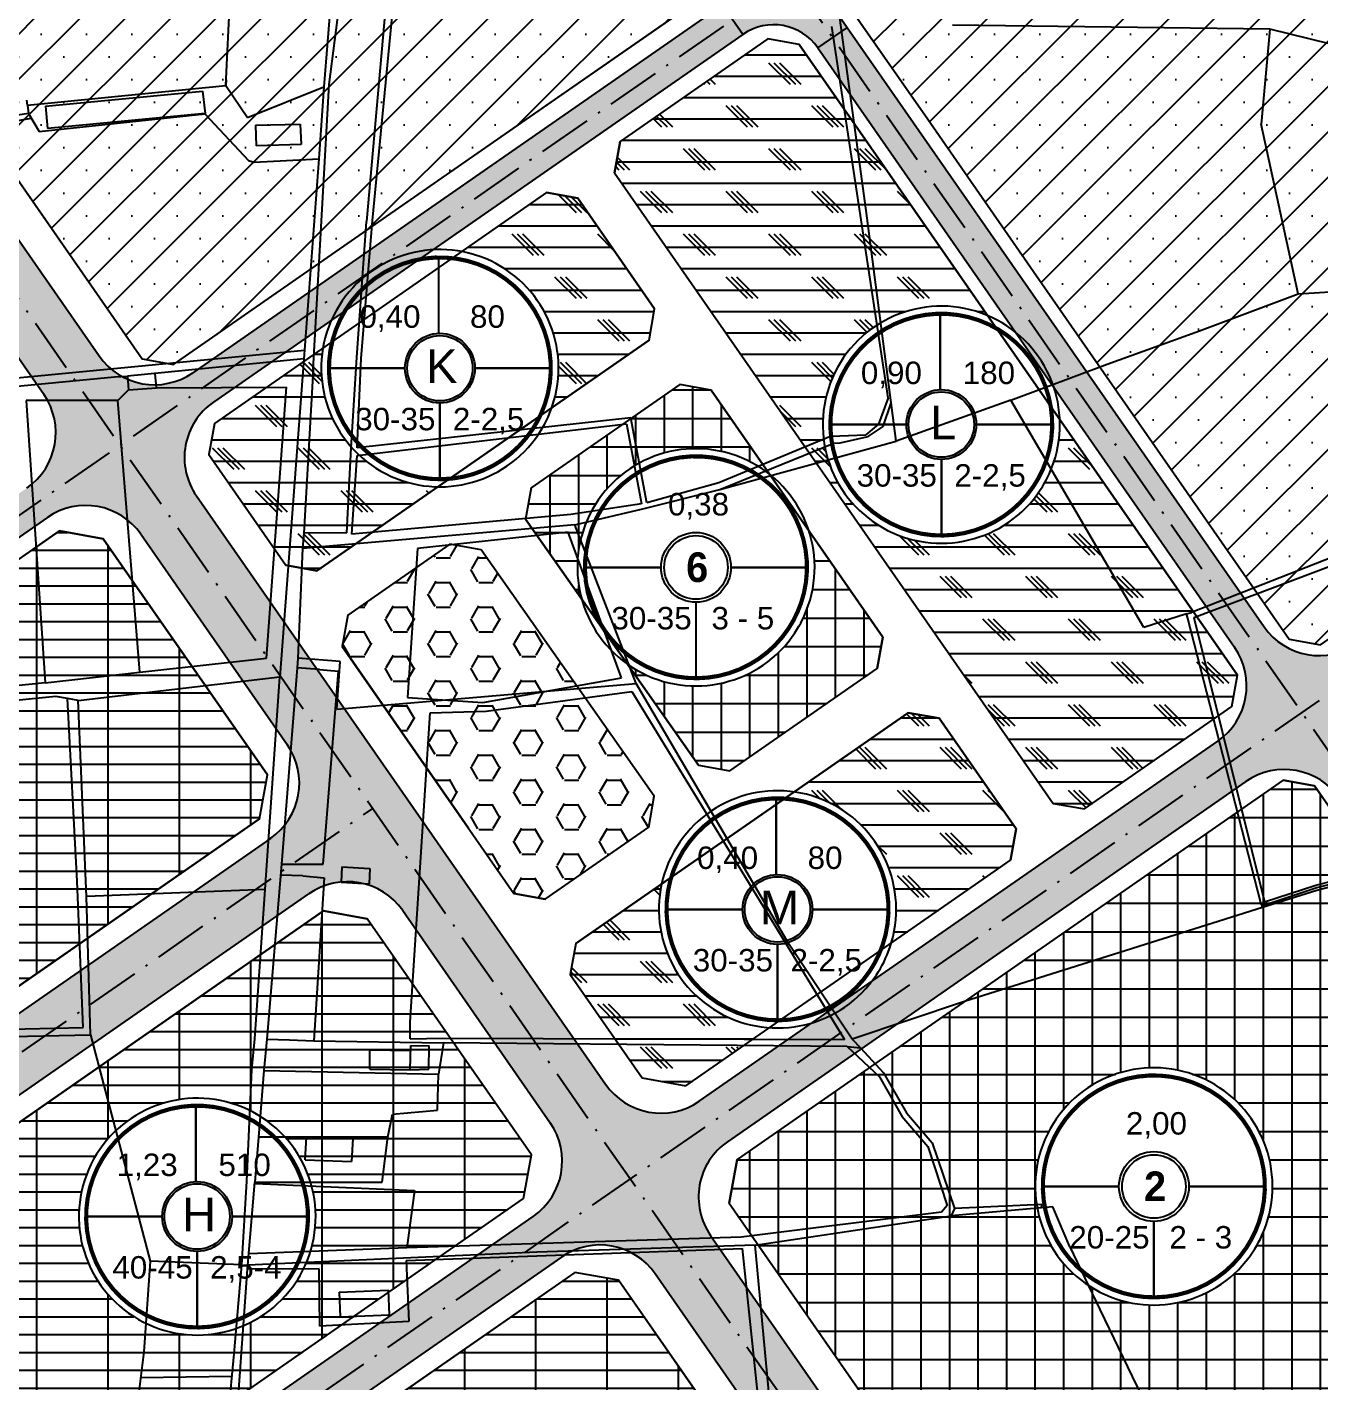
# Model space of a CAD drawing. Header units: millimetres. Extents: x 598301 to 599985, y 1183033 to 1185188.
# Drawn here: x 599279.1 to 599566.8, y 1184181.1 to 1184482.8 of the extents above; entities that cross this region are included whole.
import ezdxf
from ezdxf.enums import TextEntityAlignment as Align

# ---------------------------------------------------------------- set-up
doc = ezdxf.new("R2010")
doc.units = ezdxf.units.MM
doc.linetypes.add('ACAD_ISO02W100', pattern=[15, 12, -3])
doc.linetypes.add('ACAD_ISO10W100', pattern=[18.5, 12, -3, 0.5, -3])
for name, color, linetype in [('0-duong', 132, 'Continuous'), ('0-he', 5, 'Continuous'), ('a-cckhuo', 241, 'Continuous'), ('CVCX', 72, 'Continuous'), ('H-BTHU', 61, 'Continuous'), ('h-ccong', 241, 'Continuous'), ('h-duong', 7, 'Continuous'), ('H-LKE', 50, 'Continuous'), ('H-TAIDINHCU', 54, 'Continuous'), ('NENPHONGPHU', 253, 'Continuous'), ('TIM', 1, 'ACAD_ISO10W100'), ('VONG-CT', 7, 'Continuous')]:
    doc.layers.add(name, color=color, linetype=linetype)
doc.styles.add('HEO', font='VHELVEN.TTF', dxfattribs={"height": 5.6})
doc.styles.add('style2', font='VTIMESB.TTF')
doc.styles.add('VHEL-B', font='VHELVEB.TTF', dxfattribs={"height": 4.5})
pattern_1 = [(0, (0, 0), (0, 5.49926), [3.175, -6.35]), (120, (0, 0), (-4.762498862, -2.74963), [3.175, -6.35]), (60, (3.175, 0), (-4.762498862, 2.74963), [3.175, -6.35])]
pattern_2 = [(2e-13, (0, 0), (-2e-14, 4.7625), []), (135, (2.381, -2.381), (-9.52500411, -9.52500411), [6.735195, -6.735195]), (135, (3.572, -2.381), (-9.52500411, -9.52500411), [6.735195, -6.735195]), (135, (4.763, -2.381), (-9.52500411, -9.52500411), [6.735195, -6.735195])]
pattern_3 = [(45, (0, 0), (-5.05139407, 5.05139407), []), (45, (5.0514, 2e-14), (-5.05139407, 5.05139407), [0, -7.14375])]

# ---------------------------------------------------------------- blocks, each defined once
blk = doc.blocks.new('nen')
at = {"layer": 'NENPHONGPHU', "linetype": 'Continuous'}
for p, q in [((677.77, 75.89), (679.33, 108.23)), ((702.15, 107.18), (699.54, 75.59)), ((700.72, 76.12), (704.43, 104.53)), ((714.22, 103.99), (709.05, 45.59)), ((710.39, 45.77), (715.98, 104.14)), ((820.27, 48.05), (814.16, 92.54)), ((825.18, 6.32), (812.65, 88.99)), ((910.07, 88.44), (839.49, 89.33)), ((910.07, 88.44), (908.16, 67.26)), ((974.36, 72.53), (910.07, 88.44)), ((633.57, 71.49), (677.77, 75.89)), ((677.82, 77.11), (677.77, 75.89)), ((677.77, 75.89), (682.57, 68.75)), ((682.57, 68.75), (699.54, 75.59)), ((697.2, 12.66), (700.72, 76.12)), ((699.54, 75.59), (698.45, 59.56)), ((633.57, 71.49), (633.42, 72.62)), ((637.61, 71.23), (672.54, 74.61)), ((672.54, 74.61), (673.17, 69.63)), ((633.85, 69.65), (591.09, 62.99)), ((633.57, 71.49), (633.85, 69.65)), ((633.85, 69.65), (636.22, 65.63)), ((636.22, 65.63), (673.03, 69.55)), ((637.61, 71.23), (638.03, 66.28)), ((673.17, 69.63), (638.03, 66.28)), ((673.03, 69.55), (682.81, 59.19)), ((590.81, 61.13), (634.48, 68.59)), ((684.34, 67.03), (694.32, 67.28)), ((684.34, 67.03), (684.49, 62.46)), ((694.32, 67.28), (694.47, 62.71)), ((916.37, 29.46), (908.16, 67.26)), ((694.47, 62.71), (684.49, 62.46)), ((682.81, 59.19), (684.05, 58.78)), ((684.05, 58.78), (698.45, 59.56)), ((698.45, 59.56), (695.13, 15.01)), ((706.87, 15.3), (709.05, 45.59)), ((707.85, 15.11), (710.39, 45.77)), ((826.94, -3.31), (820.27, 48.05)), ((916.37, 29.46), (964.78, 32.45)), ((894.47, 21.23), (916.37, 29.46)), ((873.88, 13.8), (894.47, 21.23)), ((592.07, 6.97), (695.27, 16.91)), ((705.63, -4.81), (706.87, 15.3)), ((706.98, -4.85), (707.85, 15.11)), ((695.13, 15.01), (655.83, 11.15)), ((695.13, 15.01), (689.76, -55.77)), ((697.2, 12.66), (695.07, -23.81)), ((852.48, 5.79), (873.88, 13.8)), ((592.01, 5.13), (652.99, 10.98)), ((652.99, 10.98), (655.83, 11.15)), ((655.83, 11.15), (656.11, 8.11)), ((662.33, 8.53), (662.01, 11.76)), ((653.68, 5.71), (656.11, 8.11)), ((656.11, 8.11), (662.33, 8.53)), ((662.33, 8.53), (691.27, 8.72)), ((686.8, -51.67), (691.27, 8.72)), ((825.18, 6.32), (822.99, 0.42)), ((633.33, 5.74), (637.54, -57.17)), ((653.68, 5.71), (633.33, 5.74)), ((658.61, -54.73), (653.68, 5.71)), ((824.06, -0.1), (825.84, 5.17)), ((852.48, 5.79), (826.94, -3.31)), ((882.09, -44.83), (852.48, 5.79)), ((706.96, -6.54), (766.88, 0.51)), ((767.91, 1.87), (706.98, -4.85)), ((766.88, 0.51), (770.22, -17.25)), ((771.43, -17.03), (767.91, 1.87)), ((822.99, 0.42), (820.18, -1.9)), ((812.43, -2.22), (787.47, -12.62)), ((812.43, -2.22), (820.18, -1.9)), ((814.47, -3.69), (820.7, -2.32)), ((820.7, -2.32), (824.06, -0.1)), ((704.69, -23.75), (705.63, -4.81)), ((787.69, -14.12), (826.94, -3.31)), ((787.69, -14.12), (813.03, -3.79)), ((813.03, -3.79), (814.47, -3.69)), ((705.82, -24.05), (706.96, -6.54)), ((770.87, -18.31), (787.69, -14.12)), ((787.47, -12.62), (771.43, -17.03)), ((770.22, -17.25), (754.51, -19.63)), ((754.51, -19.63), (705.82, -24.05)), ((755.4, -21.95), (770.87, -18.31)), ((755.4, -21.95), (694.83, -27.22)), ((695.07, -23.81), (694.83, -27.22)), ((704.69, -23.75), (695.07, -23.81)), ((753.96, -23.62), (720.4, -27.19)), ((765.81, -56.01), (753.96, -23.62)), ((769.03, -57.32), (755.4, -21.95)), ((930.61, -26.59), (892.65, -41.45)), ((694.83, -27.22), (693.73, -51.62)), ((720.4, -27.19), (718.18, -60.42)), ((893.19, -42.58), (930.98, -28.29)), ((891.58, -41.79), (882.09, -44.83)), ((891.58, -41.79), (892.65, -41.45)), ((891.84, -42.84), (891.58, -41.79)), ((908.18, -106.45), (891.84, -42.84)), ((893.19, -42.58), (908.9, -105.87)), ((658.61, -54.73), (686.8, -51.67)), ((693.63, -53.77), (690.11, -97.49)), ((693.73, -51.62), (693.63, -53.77)), ((698.61, -54.19), (693.63, -53.77)), ((703.2, -52.42), (693.73, -51.62)), ((698.61, -54.19), (702.82, -54.54)), ((702.47, -63), (703.2, -52.42)), ((637.54, -57.17), (591.87, -61.63)), ((637.54, -57.17), (658.61, -54.73)), ((644.87, -61.08), (689.76, -55.77)), ((686.51, -103.16), (689.76, -55.77)), ((699.44, -97.52), (702.82, -54.54)), ((734.94, -61.51), (765.81, -56.01)), ((639.93, -60.15), (592.07, -65.08)), ((642.47, -60.64), (639.93, -60.15)), ((702.47, -62.99), (769.03, -57.32)), ((735.71, -63.44), (768.12, -59.09)), ((768.12, -59.09), (815.41, -136.57)), ((803.14, -115.39), (769.03, -57.32)), ((644.67, -101.26), (642.47, -60.64)), ((644.87, -61.08), (642.47, -60.64)), ((646.71, -104.69), (644.87, -61.08)), ((718.18, -60.42), (734.94, -61.51)), ((718.73, -132.69), (723.19, -63.78)), ((723.19, -63.78), (735.71, -63.44)), ((920.34, -102.21), (942.31, -96.44)), ((690.11, -97.49), (686.9, -136.47)), ((690.11, -97.49), (695.11, -97.51)), ((695.11, -97.51), (699.44, -97.52)), ((703.56, -98.09), (703.38, -101.49)), ((703.56, -98.09), (709.79, -98.5)), ((709.79, -98.5), (709.62, -101.9)), ((942.62, -97.59), (920.55, -103.41)), ((920.59, -102.74), (942.47, -96.98)), ((645.99, -133.88), (644.67, -101.26)), ((694.87, -100.08), (689.9, -99.98)), ((694.86, -100.09), (699.64, -100.53)), ((699.64, -100.53), (697.3, -136.81)), ((703.38, -101.49), (709.62, -101.9)), ((908.9, -105.87), (920.34, -102.21)), ((686.51, -103.16), (646.71, -104.69)), ((647.62, -135.49), (646.71, -104.69)), ((684.23, -136.42), (686.51, -103.16)), ((908.3, -106.79), (920.59, -102.74)), ((920.55, -103.41), (908.49, -107.14)), ((908.49, -107.14), (842.17, -128.11)), ((908.18, -106.45), (908.3, -106.79)), ((908.3, -106.79), (908.49, -107.14)), ((817.11, -136.45), (803.14, -115.39)), ((842.17, -128.11), (817.11, -136.45)), ((718.73, -136.43), (718.73, -132.69)), ((549.65, -137.54), (647.62, -135.49)), ((549.83, -136.25), (645.99, -133.88)), ((647.62, -135.49), (660.89, -185.9)), ((683.54, -143.21), (684.23, -136.42)), ((686.9, -136.47), (686.19, -143.42)), ((686.9, -136.47), (691.9, -136.63)), ((691.9, -136.63), (697.3, -136.81)), ((697.3, -136.81), (726.16, -137.28)), ((718.73, -136.43), (726.02, -136.24)), ((718.77, -143.27), (718.89, -137.88)), ((718.89, -137.88), (723.01, -137.93)), ((722.89, -143.17), (723.01, -137.93)), ((726.16, -137.28), (725.05, -144.23)), ((726.02, -136.24), (815.41, -136.57)), ((816.06, -138.11), (726.16, -137.28)), ((816.06, -138.11), (823.22, -144.83)), ((816.06, -138.11), (818.97, -138.4)), ((817.11, -136.45), (818.97, -138.4)), ((818.97, -138.4), (824.1, -144)), ((709.77, -143.16), (709.77, -138.86)), ((709.77, -138.86), (718.87, -138.97)), ((682.44, -168.09), (683.54, -143.21)), ((686.19, -143.42), (685, -158.32)), ((686.19, -143.42), (725.05, -144.23)), ((709.77, -143.16), (718.77, -143.27)), ((718.77, -143.27), (722.89, -143.17)), ((724.87, -152.31), (725.05, -144.23)), ((824.1, -144), (829.23, -152.86)), ((823.22, -144.83), (828.23, -153.62)), ((713.79, -158.33), (714.87, -153.15)), ((714.87, -153.15), (724.87, -152.31)), ((828.23, -153.62), (834.01, -160.38)), ((829.23, -152.86), (834.97, -159.54)), ((685, -158.32), (684.23, -168.28)), ((713.79, -158.33), (685, -158.32)), ((695.4, -163.37), (695.68, -158.27)), ((695.68, -158.27), (706.01, -158.59)), ((706.01, -158.59), (705.73, -163.69)), ((712.53, -168.28), (713.79, -158.33)), ((834.97, -159.54), (839.94, -174.17)), ((834.01, -160.38), (838.26, -173.51)), ((695.4, -163.37), (705.73, -163.69)), ((681.32, -186.71), (682.44, -168.09)), ((682.63, -186.77), (684.23, -168.28)), ((684.23, -168.28), (712.53, -168.28)), ((684.25, -168.58), (719.74, -170.17)), ((719.74, -170.17), (718.06, -182.92)), ((838.26, -173.51), (837.01, -174.96)), ((861.77, -173.81), (839.15, -175.81)), ((839.94, -174.17), (839.16, -175.81)), ((859.35, -173.27), (839.94, -174.17)), ((859.31, -174.03), (859.35, -173.27)), ((865.61, -182.74), (861.77, -173.81)), ((837.01, -174.96), (792.4, -180.53)), ((795.57, -182.31), (839.15, -175.81)), ((792.4, -180.53), (718.06, -182.92)), ((746.96, -183.91), (682.63, -186.77)), ((718.06, -182.92), (682.85, -184.27)), ((717.87, -185.73), (792.76, -183.11)), ((795.57, -182.31), (746.96, -183.91)), ((800.44, -256.99), (792.76, -183.11)), ((802.53, -258.17), (795.57, -182.31)), ((865.61, -182.74), (872.25, -196.69)), ((660.89, -185.9), (659.51, -206.12)), ((681.32, -186.71), (660.89, -185.9)), ((679.56, -206.53), (681.32, -186.71)), ((682.53, -187.71), (682.63, -186.77)), ((717.87, -185.73), (718.5, -199.35)), ((677.86, -254.51), (682.53, -187.71)), ((698.5, -187.61), (682.53, -187.71)), ((698.66, -200.39), (698.5, -187.61)), ((703, -192.79), (713.98, -192.35)), ((703, -192.79), (703.21, -198.27)), ((714.19, -197.83), (713.98, -192.35)), ((703.21, -198.27), (714.19, -197.83)), ((872.25, -196.69), (879.43, -211.6)), ((718.5, -199.35), (698.66, -200.39)), ((659.51, -206.12), (656.52, -229.33)), ((675.23, -252.4), (679.56, -206.53)), ((658.78, -211.77), (679.09, -211.5)), ((879.43, -211.6), (887.2, -227.18))]:
    blk.add_line(p, q, dxfattribs=at)

msp = doc.modelspace()

# ---------------------------------------------------------------- hatches: boundary and pattern name
at = {"layer": 'CVCX'}
h = msp.add_hatch(dxfattribs=at)
h.set_pattern_fill('HEX,_O', color=256)
h.set_pattern_definition(pattern_1)
edge = h.paths.add_edge_path()
edge.add_line((599053.17, 1184761.61), (599014.37, 1184568.38))
edge.add_line((599014.37, 1184568.38), (599022.59, 1184566.62))
edge.add_line((599022.59, 1184566.62), (599028.52, 1184570.47))
edge.add_line((599028.52, 1184570.47), (599052.19, 1184681.7))
edge.add_arc((599108.74, 1184669.9), 57.77, 78.8301, 168.2132, ccw=False)
edge.add_arc((599065.03, 1184442.64), 289.19, 52.9638, 79.0564, ccw=False)
edge.add_arc((599482.62, 1184996.08), 404.12, 232.9638, 247.0193)
edge.add_arc((599558.15, 1185174.17), 597.57, 247.01927, 279.4568)
edge.add_arc((599647.26, 1184389.4), 195.53, 15.6168, 87.339, ccw=False)
edge.add_arc((599726.08, 1184429.4), 110.22, -69.5944, 6.5882, ccw=False)
edge.add_arc((599819.77, 1184177.55), 158.48, 110.4056, 195.4963)
edge.add_line((599667.05, 1184135.21), (599696.27, 1184142.1))
edge.add_arc((599819.77, 1184177.55), 128.48, 110.4056, 196.0182, ccw=False)
edge.add_arc((599726.08, 1184429.4), 140.22, 290.4056, 367.5792)
edge.add_arc((599647.26, 1184389.4), 225.53, 15.0301, 88.187)
edge.add_arc((599558.15, 1185174.17), 567.57, 247.0193, 279.7626, ccw=False)
edge.add_line((599336.56, 1184651.65), (599336.56, 1184651.65))
edge.add_line((599336.56, 1184651.65), (599336.56, 1184651.65))
edge.add_arc((599482.62, 1184996.08), 374.12, 232.9638, 247.0193, ccw=False)
edge.add_arc((599065.03, 1184442.64), 319.19, 52.9638, 92.1292)
h = msp.add_hatch(dxfattribs=at)
h.set_pattern_fill('HEX', color=256, style=0)
h.set_pattern_definition(pattern_1)
h.paths.add_polyline_path([(599380.2, 1184366.4), (599373.22, 1184367.64), (599350.48, 1184351.84), (599349.23, 1184344.88), (599387.47, 1184289.87), (599394.43, 1184288.61), (599417.46, 1184304.62), (599418.69, 1184311.57)])
h = msp.add_hatch(dxfattribs=at)
h.set_pattern_fill('HEX,_O', color=256)
h.set_pattern_definition([(0, (-532.276, -0.0134), (0, 5.49926), [3.175, -6.35]), (120, (-532.276, -0.0134), (-4.762498862, -2.74963), [3.175, -6.35]), (60, (-529.101, -0.0134), (-4.762498862, 2.74963), [3.175, -6.35])])
edge = h.paths.add_edge_path()
edge.add_arc((599819.76, 1184177.54), 174.48, 174.0126, 195.7959, ccw=False)
edge.add_line((599646.23, 1184195.74), (599645.36, 1184199.12))
edge.add_line((599645.36, 1184199.12), (599635.84, 1184212.82))
edge.add_line((599635.84, 1184212.82), (599503.58, 1184120.91))
edge.add_arc((599401.13, 1184068.67), 115, -7.5419, 27.0161, ccw=False)
edge.add_arc((599523.8, 1184066.49), 15.55, 236.1425, 372.8724)
edge.add_arc((599571.15, 1184077.31), 33.01, 148.5239, 192.8724, ccw=False)
edge.add_line((599542.99, 1184094.55), (599527.82, 1184116.38))
edge.add_arc((599531.93, 1184119.23), 5, 124.7979, 214.7979, ccw=False)
edge.add_line((599529.08, 1184123.34), (599565.41, 1184148.59))
edge.add_arc((599617.02, 1184077.84), 87.57, 105.3322, 126.1126, ccw=False)
edge.add_arc((599601.28, 1184115.37), 47.51, 16.4971, 98.9777, ccw=False)
edge.add_line((599646.83, 1184128.86), (599651.87, 1184130.05))
edge = h.paths.add_edge_path()
edge.add_arc((599631.32, 1183983.42), 50.94, 36.013, 54.2254, ccw=False)
edge.add_line((599672.53, 1184013.37), (599675.61, 1184008.92))
edge.add_line((599675.61, 1184008.92), (599678.74, 1184004.69))
edge.add_line((599678.74, 1184004.69), (599681.32, 1184002.48))
edge.add_line((599681.32, 1184002.48), (599657.23, 1184114.09))
edge.add_arc((599819.76, 1184177.54), 174.48, 197.9211, 201.3253, ccw=False)
edge.add_line((599653.74, 1184123.85), (599648.18, 1184122.98))
edge.add_arc((599601.28, 1184115.37), 47.51, -9.0178, 9.2237, ccw=False)
edge.add_arc((599689.58, 1184077.83), 51.16, 143.9755, 224.0972)
edge.add_arc((599631.29, 1184021.35), 30, 6.5058, 44.0972, ccw=False)
edge = h.paths.add_edge_path()
edge.add_arc((599401.13, 1184068.67), 115, 335.453, 338.1265, ccw=False)
edge.add_line((599505.74, 1184020.89), (599501.99, 1184012.68))
edge.add_line((599501.99, 1184012.68), (599697.36, 1183923.45))
edge.add_line((599697.36, 1183923.45), (599696.96, 1183930.01))
edge.add_line((599696.96, 1183930.01), (599684.83, 1183986.18))
edge.add_arc((599700.61, 1184024.69), 41.62, 217.2651, 247.7236, ccw=False)
edge.add_arc((599632.84, 1183973.13), 43.53, 37.2651, 41.1035)
edge.add_line((599665.65, 1184001.75), (599664.64, 1184006.04))
edge.add_line((599664.64, 1184006.04), (599664.26, 1184011.52))
edge.add_line((599664.26, 1184011.52), (599660.82, 1184016.03))
edge.add_arc((599623.25, 1184022.49), 38.13, 338.2739, 350.2384, ccw=False)
edge.add_line((599658.67, 1184008.38), (599641.3, 1183970.36))
edge.add_arc((599636.75, 1183972.44), 5, 245.453, 335.453, ccw=False)
edge.add_line((599634.68, 1183967.89), (599507.85, 1184025.81))
edge.add_arc((599631.29, 1184021.35), 27, 18.2614, 44.0972)
edge.add_arc((599689.58, 1184077.83), 54.16, 144.7609, 224.0972, ccw=False)
edge.add_arc((599601.28, 1184115.37), 44.51, 351.8813, 366.6724)
edge.add_line((599645.49, 1184120.54), (599638.54, 1184119.45))
edge.add_line((599638.54, 1184119.45), (599633.89, 1184112.77))
edge.add_arc((599618.4, 1184102.95), 18.34, -104.8524, 32.3698, ccw=False)
edge.add_arc((599613.2, 1184074.64), 10.6, 87.2972, 235.2234)
edge.add_arc((599796.39, 1184459.95), 437.11, 244.3458, 247.7204)
edge.add_arc((599624.32, 1184039.97), 16.76, -14.1688, 67.7204, ccw=False)
edge.add_line((599640.57, 1184035.87), (599646.93, 1184034.01))
edge.add_arc((599633.41, 1183987.76), 48.18, 60.7787, 73.7105, ccw=False)
at = {"layer": 'H-BTHU'}
h = msp.add_hatch(dxfattribs=at)
h.set_pattern_fill('CORK', color=256, scale=1.5, style=0)
h.set_pattern_definition(pattern_2)
h.paths.add_polyline_path([(599468.06, 1184454.26), (599450.94, 1184478.89), (599443.98, 1184480.15), (599411.14, 1184457.32), (599409.89, 1184450.36), (599427.01, 1184425.72), (599479.36, 1184350.39), (599507.47, 1184309.94), (599514.43, 1184308.69), (599547.28, 1184331.51), (599548.53, 1184338.47), (599531.41, 1184363.11), (599508.98, 1184395.39, -0.092992), (599507.58, 1184385.75, -0.063978), (599504.62, 1184379.71, -2.127941), (599492.83, 1184418.62)])
h = msp.add_hatch(dxfattribs=at)
h.set_pattern_fill('CORK', color=256, scale=1.5, style=0)
h.set_pattern_definition(pattern_2)
h.paths.add_polyline_path([(599344.99, 1184411.35), (599320.81, 1184394.54), (599319.56, 1184387.58), (599336.68, 1184362.95), (599343.64, 1184361.7), (599370.58, 1184380.42, -0.460849)])
h.paths.add_polyline_path([(599401.67, 1184444.65), (599394.71, 1184445.91), (599375.82, 1184432.77, -0.460849), (599395.89, 1184398.01), (599417.54, 1184413.06), (599418.79, 1184420.02)])
h = msp.add_hatch(dxfattribs=at)
h.set_pattern_fill('CORK', color=256, scale=1.5, style=0)
h.set_pattern_definition(pattern_2)
h.paths.add_polyline_path([(599482.14, 1184328.87), (599475.18, 1184330.12), (599449.79, 1184312.47, -0.45881), (599471.45, 1184278.82), (599498.01, 1184297.27), (599499.26, 1184304.23)])
h.paths.add_polyline_path([(599420.37, 1184292.03), (599401.28, 1184278.76), (599400.02, 1184271.8), (599416, 1184248.81), (599425.75, 1184247.05), (599444.35, 1184259.98, -0.45881)])
at = {"layer": 'h-ccong'}
h = msp.add_hatch(dxfattribs=at)
h.set_pattern_fill('NET', color=256, scale=2, style=0)
h.paths.add_polyline_path([(599431.35, 1184401.95), (599424.39, 1184403.2), (599391.28, 1184380.2), (599390.05, 1184373.25), (599402.55, 1184355.45, -0.725888), (599444.41, 1184383.16)])
h.paths.add_polyline_path([(599469.59, 1184346.93), (599453.1, 1184370.66, -0.16236), (599452.98, 1184353.96, -0.063978), (599450.01, 1184347.92, -0.423576), (599412.73, 1184340.94), (599428.55, 1184318.41), (599435.53, 1184317.18), (599468.33, 1184339.97)])
h = msp.add_hatch(dxfattribs=at)
h.set_pattern_fill('NET', color=256, scale=2, style=0)
edge = h.paths.add_edge_path()
edge.add_line((599634.13, 1184215.3), (599565.65, 1184313.84))
edge.add_line((599565.65, 1184313.84), (599558.69, 1184315.09))
edge.add_line((599558.69, 1184315.09), (599437.16, 1184230.63))
edge.add_line((599437.16, 1184230.63), (599435.41, 1184220.89))
edge.add_line((599435.41, 1184220.89), (599495.57, 1184134.31))
edge.add_arc((599401.14, 1184068.68), 115, 28.5221, 34.7979, ccw=False)
edge.add_line((599502.18, 1184123.6), (599634.13, 1184215.3))
edge = h.paths.add_edge_path(flags=16)
edge.add_arc((599529.91, 1184224.63), 26.4, 341.1524, 686.5098)
edge.add_arc((599529.91, 1184224.63), 26.4, 326.5098, 341.1524)
h = msp.add_hatch(dxfattribs=at)
h.set_pattern_fill('TT-TP', color=256, scale=7, style=0)
h.set_pattern_definition([(2e-13, (0, 0), (-3e-14, 7), []), (90, (0, 0), (-7, -3e-14), []), (2e-13, (-6e-15, 1.75), (7, 7), [7, -7]), (2e-13, (-1e-14, 3.5), (7, 7), [7, -7]), (2e-13, (-2e-14, 5.25), (7, 7), [7, -7]), (90, (1.75, 6e-15), (-7, 7), [7, -7]), (90, (3.5, 1e-14), (-7, 7), [7, -7]), (90, (5.25, 2e-14), (-7, 7), [7, -7])])
edge = h.paths.add_edge_path()
edge.add_line((599209.1, 1184169.79), (599204.57, 1184171.92))
edge.add_arc((599202.06, 1184201.81), 30, 209.0692, 274.7979, ccw=False)
edge.add_line((599175.84, 1184187.24), (599172.51, 1184189.7))
edge.add_line((599172.51, 1184189.7), (598947.92, 1184237.49))
edge.add_line((598947.92, 1184237.49), (598943.05, 1184213.23))
edge.add_line((598943.05, 1184213.23), (598936.28, 1183986.26))
edge.add_line((598936.28, 1183986.26), (599287.03, 1183826.06))
edge.add_line((599287.03, 1183826.06), (599353.76, 1183972.17))
edge.add_line((599353.76, 1183972.17), (599352.39, 1183978.11))
edge.add_arc((599494.04, 1184149.81), 222.59, 214.9447, 230.4786, ccw=False)
edge.add_line((599311.59, 1184022.31), (599209.1, 1184169.79))
edge = h.paths.add_edge_path(flags=16)
edge.add_arc((599129.97, 1184030.84), 26.4, 341.1524, 686.5098)
edge.add_arc((599129.97, 1184030.84), 26.4, 326.5098, 341.1524)
at = {"layer": 'h-duong'}
h = msp.add_hatch(color=256, dxfattribs=at)
h.paths.add_polyline_path([(599450.52, 1184501.6), (599446.57, 1184502.22, -0.205078), (599440.31, 1184492.21), (599433.85, 1184487.72), (599436.13, 1184484.43), (599449.27, 1184493.56)])
h.paths.add_polyline_path([(599454.4, 1184500.47), (599454.48, 1184500.99), (599450.52, 1184501.6), (599449.27, 1184493.56), (599458.4, 1184480.43), (599461.69, 1184482.71), (599456.9, 1184489.6, -0.192761)])
h.paths.add_polyline_path([(599449.27, 1184493.56), (599436.13, 1184484.43), (599438.42, 1184481.15, -0.414214), (599455.12, 1184478.14), (599458.4, 1184480.43)])
h = msp.add_hatch(color=256, dxfattribs=at)
h.paths.add_polyline_path([(599322.59, 1184405.52, 0.036204), (599320.07, 1184408.64), (599316.01, 1184405.82, -0.414214), (599295.14, 1184409.58), (599290.74, 1184415.9, 0.068576), (599284, 1184412.47), (599299.82, 1184389.7)])
h.paths.add_polyline_path([(599299.82, 1184389.7), (599284, 1184412.47, 0.068576), (599278.43, 1184407.34), (599282.82, 1184401.02, -0.414214), (599279.06, 1184380.14), (599275, 1184377.32, 0.036204), (599277.05, 1184373.87)])
h.paths.add_polyline_path([(599299.82, 1184389.7), (599277.05, 1184373.87, 0.036204), (599279.57, 1184370.76), (599283.63, 1184373.57, -0.414214), (599304.5, 1184369.82), (599308.9, 1184363.5, 0.068576), (599315.65, 1184366.93)])
h.paths.add_polyline_path([(599320.58, 1184399.26), (599324.64, 1184402.07, 0.036204), (599322.59, 1184405.52), (599299.82, 1184389.7), (599315.65, 1184366.93, 0.068576), (599321.21, 1184372.06), (599316.82, 1184378.38, -0.414214)])
h = msp.add_hatch(color=256, dxfattribs=at)
h.paths.add_polyline_path([(599592.69, 1184350.9, 0.03799), (599589.21, 1184355.17), (599575.3, 1184345.51, -0.414214), (599554.43, 1184349.27), (599545.51, 1184362.1, 0.027573), (599542.09, 1184360), (599562.84, 1184330.15)])
h.paths.add_polyline_path([(599581.58, 1184336.48), (599595.48, 1184346.14, 0.03799), (599592.69, 1184350.9), (599562.84, 1184330.15), (599583.58, 1184300.3, 0.027573), (599586.74, 1184302.76), (599577.82, 1184315.6, -0.414214)])
h.paths.add_polyline_path([(599562.84, 1184330.15), (599542.09, 1184360, 0.027573), (599538.94, 1184357.54), (599547.86, 1184344.7, -0.414214), (599544.1, 1184323.82), (599530.19, 1184314.16, 0.03799), (599532.99, 1184309.41)])
h.paths.add_polyline_path([(599562.84, 1184330.15), (599532.99, 1184309.41, 0.03799), (599536.47, 1184305.13), (599550.38, 1184314.79, -0.414214), (599571.25, 1184311.03), (599580.17, 1184298.2, 0.027573), (599583.58, 1184300.3)])
h = msp.add_hatch(color=256, dxfattribs=at)
h.paths.add_polyline_path([(599339.36, 1184332.81, 0.063082), (599333.76, 1184327.72), (599337.03, 1184323.01, -0.414214), (599333.28, 1184302.13), (599328.14, 1184298.56, 0.06331), (599331.45, 1184291.73), (599356.03, 1184308.81)])
h.paths.add_polyline_path([(599346.04, 1184336.34, 0.063002), (599339.36, 1184332.81), (599356.03, 1184308.81), (599362.19, 1184313.09)])
h.paths.add_polyline_path([(599362.19, 1184313.09), (599356.03, 1184308.81), (599373.71, 1184283.37, 0.063002), (599379.35, 1184288.4)])
h.paths.add_polyline_path([(599356.03, 1184308.81), (599331.45, 1184291.73, 0.062831), (599336.32, 1184285.98), (599341.84, 1184289.82, -0.414214), (599362.71, 1184286.06), (599366.99, 1184279.9, 0.063082), (599373.71, 1184283.37)])
h = msp.add_hatch(color=256, dxfattribs=at)
h.paths.add_polyline_path([(599439.34, 1184244.32, 0.043755), (599435.81, 1184248.56), (599428.72, 1184243.64, -0.414214), (599407.85, 1184247.4), (599402.02, 1184255.78, 0.059968), (599395.35, 1184252.24), (599413.39, 1184226.29)])
h.paths.add_polyline_path([(599395.35, 1184252.24, 0.059968), (599389.71, 1184247.22), (599395.53, 1184238.84, -0.414214), (599391.77, 1184217.96), (599384.69, 1184213.04, 0.043755), (599387.43, 1184208.25), (599413.39, 1184226.29)])
h.paths.add_polyline_path([(599435, 1184234.61), (599442.08, 1184239.53, 0.043755), (599439.34, 1184244.32), (599413.39, 1184226.29), (599431.42, 1184200.33, 0.059968), (599437.07, 1184205.35), (599431.24, 1184213.73, -0.414214)])
h.paths.add_polyline_path([(599413.39, 1184226.29), (599387.43, 1184208.25, 0.043755), (599390.97, 1184204.01), (599398.05, 1184208.93, -0.414214), (599418.93, 1184205.17), (599424.75, 1184196.79, 0.059968), (599431.42, 1184200.33)])
at = {"layer": 'H-LKE'}
h = msp.add_hatch(dxfattribs=at)
h.set_pattern_fill('GRATE', color=256, scale=5, angle=2e-13, style=0)
edge = h.paths.add_edge_path()
edge.add_line((599330.83, 1184306.52), (599332.59, 1184316.27))
edge.add_line((599332.59, 1184316.27), (599296.06, 1184368.82))
edge.add_line((599296.06, 1184368.82), (599286.32, 1184370.58))
edge.add_line((599286.32, 1184370.58), (599227.17, 1184329.47))
edge.add_arc((599165.53, 1184418.15), 108, 261.6835, 304.7979, ccw=False)
edge.add_line((599149.91, 1184311.29), (599144.3, 1184307.38))
edge.add_line((599144.3, 1184307.38), (599130.1, 1184240.64))
edge.add_line((599130.1, 1184240.64), (599133.95, 1184234.71))
edge.add_line((599133.95, 1184234.71), (599180.01, 1184224.91))
edge.add_line((599180.01, 1184224.91), (599184.05, 1184225.8))
edge.add_arc((599202.06, 1184201.81), 30, 64.7979, 126.9046, ccw=False)
edge.add_line((599214.84, 1184228.96), (599219.82, 1184229.37))
edge.add_line((599219.82, 1184229.37), (599330.83, 1184306.52))
edge = h.paths.add_edge_path(flags=16)
edge.add_arc((599242.9, 1184292.6), 26.4, 341.1524, 686.5098)
edge.add_arc((599242.9, 1184292.6), 26.4, 326.5098, 341.1524)
h = msp.add_hatch(dxfattribs=at)
h.set_pattern_fill('GRATE', color=256, scale=5, angle=2e-13, style=0)
edge = h.paths.add_edge_path()
edge.add_line((599389.61, 1184221.94), (599391.37, 1184231.69))
edge.add_line((599391.37, 1184231.69), (599354.84, 1184284.24))
edge.add_line((599354.84, 1184284.24), (599345.1, 1184285.99))
edge.add_line((599345.1, 1184285.99), (599234.09, 1184208.84))
edge.add_line((599234.09, 1184208.84), (599231.96, 1184204.32))
edge.add_arc((599202.06, 1184201.81), 30, -25.2021, 4.7979, ccw=False)
edge.add_line((599229.21, 1184189.04), (599229.63, 1184184.05))
edge.add_line((599229.63, 1184184.05), (599259.98, 1184140.38))
edge.add_line((599259.98, 1184140.38), (599269.72, 1184138.62))
edge.add_line((599269.72, 1184138.62), (599389.61, 1184221.94))
edge = h.paths.add_edge_path(flags=16)
edge.add_arc((599316.96, 1184217.95), 26.4, 341.1524, 686.5098)
edge.add_arc((599316.96, 1184217.95), 26.4, 326.5098, 341.1524)
h = msp.add_hatch(dxfattribs=at)
h.set_pattern_fill('GRATE', color=256, scale=5, angle=2e-13, style=0)
h.paths.add_polyline_path([(599456.43, 1184138.07), (599410.77, 1184203.77), (599401.03, 1184205.52), (599281.14, 1184122.2), (599279.38, 1184112.46), (599325.04, 1184046.76), (599332, 1184045.51), (599455.17, 1184131.11)])
edge = h.paths.add_edge_path(flags=16)
edge.add_arc((599366.69, 1184128.82), 26.4, 341.1524, 686.5098)
edge.add_arc((599366.69, 1184128.82), 26.4, 326.5098, 341.1524)
at = {"layer": 'H-TAIDINHCU'}
h = msp.add_hatch(dxfattribs=at)
h.set_pattern_fill('SACNCR,_O', color=256, scale=3)
h.set_pattern_definition(pattern_3)
edge = h.paths.add_edge_path()
edge.add_line((599452.27, 1184564.85), (599448.22, 1184570.53))
edge.add_arc((599558.15, 1185174.17), 613.57, 247.89034, 259.67919, ccw=False)
edge.add_line((599327.22, 1184605.72), (599320.45, 1184602.17))
edge.add_line((599320.45, 1184602.17), (599306.65, 1184539.57))
edge.add_arc((599265.64, 1184548.61), 42, 304.7979, 347.5705, ccw=False)
edge.add_line((599289.61, 1184514.12), (599254.61, 1184489.8))
edge.add_line((599254.61, 1184489.8), (599253.36, 1184482.84))
edge.add_line((599253.36, 1184482.84), (599304.72, 1184408.93))
edge.add_line((599304.72, 1184408.93), (599311.68, 1184407.68))
edge.add_line((599311.68, 1184407.68), (599385.58, 1184459.04))
edge.add_line((599385.58, 1184459.04), (599437.79, 1184495.32))
edge.add_line((599437.79, 1184495.32), (599442.66, 1184503.12))
edge.add_line((599442.66, 1184503.12), (599452.27, 1184564.85))
edge = h.paths.add_edge_path(flags=16)
edge.add_arc((599361.77, 1184514.65), 26.4, 341.1524, 686.5098)
edge.add_arc((599361.77, 1184514.65), 26.4, 326.5098, 341.1524)
h = msp.add_hatch(dxfattribs=at)
h.set_pattern_fill('SACNCR,_O', color=256, scale=3)
h.set_pattern_definition(pattern_3)
edge = h.paths.add_edge_path()
edge.add_line((599557.08, 1184527.66), (599557.13, 1184555.63))
edge.add_line((599557.13, 1184555.63), (599552.18, 1184560.63))
edge.add_arc((599558.15, 1185174.17), 613.57, 262.08768, 269.44215, ccw=False)
edge.add_line((599473.69, 1184566.45), (599468.06, 1184562.26))
edge.add_line((599468.06, 1184562.26), (599458.22, 1184499.01))
edge.add_line((599458.22, 1184499.01), (599460.3, 1184489.96))
edge.add_line((599460.3, 1184489.96), (599479.56, 1184462.25))
edge.add_line((599479.56, 1184462.25), (599504.96, 1184425.71))
edge.add_line((599504.96, 1184425.71), (599560.03, 1184346.46))
edge.add_line((599560.03, 1184346.46), (599566.99, 1184345.21))
edge.add_line((599566.99, 1184345.21), (599634.32, 1184392.01))
edge.add_line((599634.32, 1184392.01), (599635.58, 1184398.97))
edge.add_line((599635.58, 1184398.97), (599566.02, 1184499.05))
edge.add_arc((599607.08, 1184527.58), 50, 179.9053, 214.7979, ccw=False)
at = {"layer": 'VONG-CT'}
h = msp.add_hatch(color=256, dxfattribs=at)
h.paths.add_polyline_path([(599363.22, 1184406.82, 1), (599378.79, 1184406.82, 1)])
h.paths.add_polyline_path([(599378.29, 1184406.82, 1), (599363.72, 1184406.82, 1)], flags=16)
h = msp.add_hatch(color=256, dxfattribs=at)
h.paths.add_polyline_path([(599474.82, 1184394.05, 1), (599490.38, 1184394.52, 1)])
h.paths.add_polyline_path([(599489.88, 1184394.5, -1), (599475.32, 1184394.06, -1)], flags=16)
h = msp.add_hatch(color=256, dxfattribs=at)
h.paths.add_polyline_path([(599438.36, 1184286.32, 1), (599453.93, 1184286.32, 1)])
h.paths.add_polyline_path([(599453.43, 1184286.32, 1), (599438.86, 1184286.32, 1)], flags=16)
h = msp.add_hatch(color=256, dxfattribs=at)
h.paths.add_polyline_path([(599324.74, 1184217.72, 1), (599309.18, 1184218.19, 1)])
h.paths.add_polyline_path([(599324.24, 1184217.73, -1), (599309.68, 1184218.17, -1)], flags=16)

# ---------------------------------------------------------------- linework, layer by layer
at = {"layer": '0-duong'}
for p, q in [((599440.31, 1184492.21), (599316.01, 1184405.82)), ((599456.9, 1184489.6), (599554.43, 1184349.27)), ((599244.89, 1184481.88), (599295.14, 1184409.58)), ((599438.42, 1184481.15), (599320.58, 1184399.26)), ((599455.12, 1184478.14), (599547.86, 1184344.7)), ((599232.57, 1184473.32), (599282.82, 1184401.02)), ((599316.82, 1184378.38), (599407.85, 1184247.4)), ((599283.63, 1184373.57), (599224.88, 1184332.75)), ((599304.5, 1184369.82), (599337.03, 1184323.01)), ((599428.72, 1184243.64), (599544.1, 1184323.82)), ((599550.38, 1184314.79), (599435, 1184234.61)), ((599333.28, 1184302.13), (599224.94, 1184226.84)), ((599233.5, 1184214.53), (599341.84, 1184289.82)), ((599362.71, 1184286.06), (599395.53, 1184238.84)), ((599274.75, 1184136.64), (599391.77, 1184217.96)), ((599431.24, 1184213.73), (599489.41, 1184130.03)), ((599398.05, 1184208.93), (599281.03, 1184127.61))]:
    msp.add_line(p, q, dxfattribs=at)
msp.add_lwpolyline([(599401.89, 1183970.47), (599434.65, 1183955.51, 0.414214), (599454.53, 1183962.92), (599485.28, 1184030.26, 0.264888), (599477.1, 1184121.47), (599418.93, 1184205.17)], format="xyb", dxfattribs=at)
for centre, radius, start, end in [((599445.27, 1184471.29), 12, 34.7979, 124.7979), ((599307.45, 1184418.14), 15, 214.7979, 304.7979), ((599270.5, 1184392.46), 15, 304.7979, 34.7979), ((599329.14, 1184386.94), 15, 124.7979, 214.7979), ((599292.19, 1184361.26), 15, 34.7979, 124.7979), ((599566.74, 1184357.83), 15, 214.7979, 304.7979), ((599535.54, 1184336.14), 15, 304.7979, 34.7979), ((599324.72, 1184314.45), 15, 304.7979, 34.7979), ((599558.94, 1184302.47), 15, 34.7979, 124.7979), ((599350.4, 1184277.5), 15, 34.7979, 124.7979), ((599420.16, 1184255.96), 15, 214.7979, 304.7979), ((599383.21, 1184230.28), 15, 304.7979, 34.7979), ((599443.56, 1184222.29), 15, 124.7979, 214.7979), ((599406.61, 1184196.61), 15, 34.7979, 124.7979)]:
    msp.add_arc(centre, radius, start, end, dxfattribs=at)
at = {"layer": '0-he'}
for p, q in [((599385.58, 1184459.04), (599437.79, 1184495.32)), ((599385.58, 1184459.04), (599437.79, 1184495.32)), ((599460.3, 1184489.96), (599479.56, 1184462.25)), ((599253.36, 1184482.84), (599304.72, 1184408.93)), ((599253.36, 1184482.84), (599304.72, 1184408.93)), ((599443.98, 1184480.15), (599411.14, 1184457.32)), ((599450.94, 1184478.89), (599443.98, 1184480.15)), ((599450.94, 1184478.89), (599468.06, 1184454.26)), ((599479.56, 1184462.25), (599504.96, 1184425.71)), ((599311.68, 1184407.68), (599385.58, 1184459.04)), ((599311.68, 1184407.68), (599385.58, 1184459.04)), ((599409.89, 1184450.36), (599411.14, 1184457.32)), ((599468.06, 1184454.26), (599531.41, 1184363.11)), ((599409.89, 1184450.36), (599427.01, 1184425.72)), ((599394.71, 1184445.91), (599320.81, 1184394.54)), ((599394.71, 1184445.91), (599401.67, 1184444.65)), ((599401.67, 1184444.65), (599418.79, 1184420.02)), ((599427.01, 1184425.72), (599479.36, 1184350.39)), ((599504.96, 1184425.71), (599560.03, 1184346.46)), ((599417.54, 1184413.06), (599418.79, 1184420.02)), ((599417.54, 1184413.06), (599343.64, 1184361.7)), ((599304.72, 1184408.93), (599311.68, 1184407.68)), ((599304.72, 1184408.93), (599311.68, 1184407.68)), ((599424.39, 1184403.2), (599391.28, 1184380.2)), ((599431.35, 1184401.95), (599424.39, 1184403.2)), ((599431.35, 1184401.95), (599469.59, 1184346.93)), ((599320.81, 1184394.54), (599319.56, 1184387.58)), ((599319.56, 1184387.58), (599336.68, 1184362.95)), ((599391.28, 1184380.2), (599390.05, 1184373.25)), ((599428.55, 1184318.41), (599390.05, 1184373.25)), ((599227.17, 1184329.47), (599286.32, 1184370.58)), ((599286.32, 1184370.58), (599296.06, 1184368.82)), ((599296.06, 1184368.82), (599332.59, 1184316.27)), ((599373.22, 1184367.64), (599350.48, 1184351.84)), ((599380.2, 1184366.4), (599373.22, 1184367.64)), ((599418.69, 1184311.57), (599380.2, 1184366.4)), ((599343.64, 1184361.7), (599336.68, 1184362.95)), ((599531.41, 1184363.11), (599548.53, 1184338.47)), ((599350.48, 1184351.84), (599349.23, 1184344.88)), ((599479.36, 1184350.39), (599507.47, 1184309.94)), ((599469.59, 1184346.93), (599468.33, 1184339.97)), ((599349.23, 1184344.88), (599387.47, 1184289.87)), ((599560.03, 1184346.46), (599566.99, 1184345.21)), ((599377.37, 1184304.4), (599350.55, 1184342.99)), ((599435.53, 1184317.18), (599468.33, 1184339.97)), ((599547.28, 1184331.51), (599548.53, 1184338.47)), ((599514.43, 1184308.69), (599547.28, 1184331.51)), ((599401.28, 1184278.76), (599475.18, 1184330.12)), ((599475.18, 1184330.12), (599482.14, 1184328.87)), ((599482.14, 1184328.87), (599499.26, 1184304.23)), ((599428.55, 1184318.41), (599435.53, 1184317.18)), ((599330.83, 1184306.52), (599332.59, 1184316.27)), ((599558.69, 1184315.09), (599437.16, 1184230.63)), ((599558.69, 1184315.09), (599565.65, 1184313.84)), ((599565.65, 1184313.84), (599645.37, 1184199.13)), ((599417.46, 1184304.62), (599418.69, 1184311.57)), ((599507.47, 1184309.94), (599514.43, 1184308.69)), ((599330.83, 1184306.52), (599219.82, 1184229.37)), ((599394.43, 1184288.61), (599417.46, 1184304.62)), ((599499.26, 1184304.23), (599498.01, 1184297.27)), ((599425.75, 1184247.05), (599498.01, 1184297.27)), ((599394.43, 1184288.61), (599387.47, 1184289.87)), ((599234.09, 1184208.84), (599345.1, 1184285.99)), ((599345.1, 1184285.99), (599354.84, 1184284.24)), ((599391.37, 1184231.69), (599354.84, 1184284.24)), ((599401.28, 1184278.76), (599400.02, 1184271.8)), ((599400.02, 1184271.8), (599416, 1184248.81)), ((599416, 1184248.81), (599425.75, 1184247.05)), ((599389.61, 1184221.94), (599391.37, 1184231.69)), ((599435.41, 1184220.89), (599437.16, 1184230.63)), ((599269.72, 1184138.62), (599389.61, 1184221.94)), ((599435.41, 1184220.89), (599495.57, 1184134.31)), ((599401.03, 1184205.52), (599281.14, 1184122.2)), ((599410.77, 1184203.77), (599401.03, 1184205.52)), ((599456.43, 1184138.07), (599410.77, 1184203.77))]:
    msp.add_line(p, q, dxfattribs=at)
at = {"layer": 'a-cckhuo'}
msp.add_lwpolyline([(599431.35, 1184401.95), (599424.39, 1184403.2), (599391.28, 1184380.2), (599390.05, 1184373.25), (599428.55, 1184318.41), (599435.53, 1184317.18), (599468.33, 1184339.97), (599469.59, 1184346.93)], close=True, dxfattribs=at)
at = {"layer": 'CVCX'}
msp.add_lwpolyline([(599380.2, 1184366.4), (599373.22, 1184367.64), (599350.48, 1184351.84), (599349.23, 1184344.88), (599387.47, 1184289.87), (599394.43, 1184288.61), (599417.46, 1184304.62), (599418.69, 1184311.57)], close=True, dxfattribs=at)
at = {"layer": 'H-BTHU'}
for points in [[(599468.06, 1184454.26), (599450.94, 1184478.89), (599443.98, 1184480.15), (599411.14, 1184457.32), (599409.89, 1184450.36), (599427.01, 1184425.72), (599479.36, 1184350.39), (599507.47, 1184309.94), (599514.43, 1184308.69), (599547.28, 1184331.51), (599548.53, 1184338.47), (599531.41, 1184363.11)], [(599417.54, 1184413.06), (599418.79, 1184420.02), (599401.67, 1184444.65), (599394.71, 1184445.91), (599320.81, 1184394.54), (599319.56, 1184387.58), (599336.68, 1184362.95), (599343.64, 1184361.7)], [(599498.01, 1184297.27), (599499.26, 1184304.23), (599482.14, 1184328.87), (599475.18, 1184330.12), (599401.28, 1184278.76), (599400.02, 1184271.8), (599416, 1184248.81), (599425.75, 1184247.05)]]:
    msp.add_lwpolyline(points, close=True, dxfattribs=at)
at = {"layer": 'h-ccong'}
msp.add_lwpolyline([(599634.13, 1184215.3), (599565.65, 1184313.84), (599558.69, 1184315.09), (599437.16, 1184230.63), (599435.41, 1184220.89), (599495.57, 1184134.31, -0.02739), (599502.18, 1184123.6)], format="xyb", close=True, dxfattribs=at)
at = {"layer": 'h-duong'}
for p, q in [((599438.42, 1184481.15), (599433.85, 1184487.72)), ((599455.12, 1184478.14), (599461.69, 1184482.71))]:
    msp.add_line(p, q, dxfattribs=at)
at = {"layer": 'h-duong', "linetype": 'ACAD_ISO02W100', "ltscale": 3, "const_width": 15}
msp.add_lwpolyline([(599178.14, 1184518.19, -0.188828), (599238.73, 1184477.6), (599483.25, 1184125.75, -0.264888), (599492.1, 1184027.14), (599303.06, 1183613.24)], format="xyb", dxfattribs=at)
at = {"layer": 'h-duong', "linetype": 'ACAD_ISO02W100', "ltscale": 3, "const_width": 11}
msp.add_lwpolyline([(599253.07, 1184114.87), (599802.35, 1184496.6)], dxfattribs=at)
at = {"layer": 'h-duong', "linetype": 'ACAD_ISO02W100', "ltscale": 2, "const_width": 8}
msp.add_lwpolyline([(599449.27, 1184493.56), (599222.6, 1184336.04, -0.20714), (599144.72, 1184320.34), (598990.46, 1184353.17)], format="xyb", dxfattribs=at)
msp.add_lwpolyline([(599449.27, 1184493.56), (599655.42, 1184196.93)], dxfattribs=at)
at = {"layer": 'h-duong', "linetype": 'ACAD_ISO02W100', "ltscale": 4, "const_width": 15}
msp.add_lwpolyline([(599229.22, 1184220.68), (599362.19, 1184313.09)], dxfattribs=at)
at = {"layer": 'H-LKE'}
for points in [[(599330.83, 1184306.52), (599332.59, 1184316.27), (599296.06, 1184368.82), (599286.32, 1184370.58), (599227.17, 1184329.47, -0.190373), (599149.91, 1184311.29), (599144.3, 1184307.38), (599130.1, 1184240.64), (599133.95, 1184234.71), (599180.01, 1184224.91), (599184.05, 1184225.8, -0.277826), (599214.84, 1184228.96), (599219.82, 1184229.37)], [(599389.61, 1184221.94), (599391.37, 1184231.69), (599354.84, 1184284.24), (599345.1, 1184285.99), (599234.09, 1184208.84), (599231.96, 1184204.32, -0.131652), (599229.21, 1184189.04), (599229.63, 1184184.05), (599259.98, 1184140.38), (599269.72, 1184138.62)]]:
    msp.add_lwpolyline(points, format="xyb", close=True, dxfattribs=at)
msp.add_lwpolyline([(599456.43, 1184138.07), (599410.77, 1184203.77), (599401.03, 1184205.52), (599281.14, 1184122.2), (599279.38, 1184112.46), (599325.04, 1184046.76), (599332, 1184045.51), (599455.17, 1184131.11)], close=True, dxfattribs=at)
at = {"layer": 'H-TAIDINHCU'}
for points in [[(599452.27, 1184564.85), (599448.22, 1184570.53, -0.051484), (599327.22, 1184605.72), (599320.45, 1184602.17), (599306.65, 1184539.57, -0.188828), (599289.61, 1184514.12), (599254.61, 1184489.8), (599253.36, 1184482.84), (599304.72, 1184408.93), (599311.68, 1184407.68), (599385.58, 1184459.04), (599437.79, 1184495.32), (599442.66, 1184503.12)], [(599557.08, 1184527.66), (599557.13, 1184555.63), (599552.18, 1184560.63, -0.032101), (599473.69, 1184566.45), (599468.06, 1184562.26), (599458.22, 1184499.01), (599460.3, 1184489.96), (599479.56, 1184462.25), (599504.96, 1184425.71), (599560.03, 1184346.46), (599566.99, 1184345.21), (599634.32, 1184392.01), (599635.58, 1184398.97), (599566.02, 1184499.05, -0.153435)]]:
    msp.add_lwpolyline(points, format="xyb", close=True, dxfattribs=at)
at = {"layer": 'TIM'}
for p, q in [((599253.07, 1184114.87), (599801.53, 1184496.03)), ((599449.27, 1184493.56), (599654.57, 1184198.16)), ((599202.06, 1184201.81), (599356.03, 1184308.81))]:
    msp.add_line(p, q, dxfattribs=at)
for points in [[(599178.14, 1184518.19, -0.188828), (599238.73, 1184477.6), (599483.25, 1184125.75, -0.264888), (599492.1, 1184027.14), (599303.06, 1183613.24)], [(599449.27, 1184493.56), (599222.6, 1184336.04, -0.20714), (599144.72, 1184320.34), (598990.46, 1184353.17)]]:
    msp.add_lwpolyline(points, format="xyb", dxfattribs=at)
at = {"layer": 'VONG-CT'}
for points in [[(599395.99, 1184398.29, 15.630483), (599393.02, 1184392.25, 0.063978), (599395.99, 1184398.29, 0.063978)], [(599507.58, 1184385.75, 15.630483), (599504.62, 1184379.71, 0.063978), (599507.58, 1184385.75, 0.063978)], [(599452.98, 1184353.96, 15.630483), (599450.01, 1184347.92, 0.063978), (599452.98, 1184353.96, 0.063978)], [(599471.13, 1184277.8, 15.630483), (599468.16, 1184271.76, 0.063978), (599471.13, 1184277.8, 0.063978)], [(599554.89, 1184216.11, 15.630483), (599551.92, 1184210.07, 0.063978), (599554.89, 1184216.11, 0.063978)], [(599341.94, 1184209.42, 15.630483), (599338.98, 1184203.39, 0.063978), (599341.94, 1184209.42, 0.063978)]]:
    msp.add_lwpolyline(points, format="xyb", dxfattribs=at)
at = {"layer": 'VONG-CT', "const_width": 0.926}
for points in [[(599394.36, 1184398.84, 15.630483), (599391.59, 1184393.19, 0.063978)], [(599505.96, 1184386.31, 15.630483), (599503.19, 1184380.66, 0.063978)], [(599451.36, 1184354.51, 15.630483), (599448.58, 1184348.86, 0.063978)], [(599469.51, 1184278.35, 15.630483), (599466.73, 1184272.7, 0.063978)], [(599553.27, 1184216.66, 15.630483), (599550.49, 1184211.01, 0.063978)], [(599340.32, 1184209.98, 15.630483), (599337.55, 1184204.33, 0.063978)]]:
    msp.add_lwpolyline(points, format="xyb", close=True, dxfattribs=at)
at = {"layer": 'VONG-CT', "const_width": 0.5}
for points in [[(599370.72, 1184431.5), (599370.72, 1184414.59)], [(599482.32, 1184418.96), (599482.32, 1184402.06)], [(599346.32, 1184406.82), (599363.22, 1184406.82)], [(599378.79, 1184406.82), (599395.69, 1184406.82)], [(599371, 1184399.03), (599371, 1184382.13)], [(599458.41, 1184394.28), (599475.32, 1184394.28)], [(599490.38, 1184394.28), (599507.29, 1184394.28)], [(599482.6, 1184386.5), (599482.6, 1184369.6)], [(599403.31, 1184362.48), (599420.21, 1184362.48)], [(599452.68, 1184362.48), (599435.78, 1184362.48)], [(599427.99, 1184354.7), (599427.99, 1184337.8)], [(599445.86, 1184311), (599445.86, 1184294.1)], [(599421.46, 1184286.32), (599438.36, 1184286.32)], [(599453.93, 1184286.32), (599470.83, 1184286.32)], [(599446.14, 1184278.54), (599446.14, 1184261.64)], [(599316.68, 1184242.63), (599316.68, 1184225.73)], [(599505.22, 1184224.63), (599522.12, 1184224.63)], [(599554.59, 1184224.63), (599537.69, 1184224.63)], [(599292.27, 1184217.95), (599309.18, 1184217.95)], [(599324.74, 1184217.95), (599341.65, 1184217.95)], [(599529.91, 1184216.85), (599529.91, 1184199.95)], [(599316.96, 1184210.17), (599316.96, 1184193.27)]]:
    msp.add_lwpolyline(points, dxfattribs=at)
at = {"layer": 'VONG-CT'}
for points in [[(599378.79, 1184406.82), (599395.69, 1184406.82)], [(599371, 1184399.03), (599371, 1184382.13)], [(599490.38, 1184394.28), (599507.29, 1184394.28)], [(599482.6, 1184386.5), (599482.6, 1184369.6)], [(599446.14, 1184278.54), (599446.14, 1184261.64)], [(599324.74, 1184217.95), (599341.65, 1184217.95)], [(599316.96, 1184210.17), (599316.96, 1184193.27)]]:
    msp.add_lwpolyline(points, dxfattribs=at)
for centre, radius in [((599371, 1184406.82), 7.78), ((599371, 1184406.82), 7.28), ((599482.6, 1184394.28), 7.78), ((599482.6, 1184394.28), 7.28), ((599427.99, 1184362.48), 7.78), ((599427.99, 1184362.48), 7.08), ((599446.14, 1184286.32), 7.78), ((599446.14, 1184286.32), 7.28), ((599529.91, 1184224.63), 7.78), ((599529.91, 1184224.63), 7.08), ((599316.96, 1184217.95), 7.78), ((599316.96, 1184217.95), 7.28)]:
    msp.add_circle(centre, radius, dxfattribs=at)

# ---------------------------------------------------------------- block references
at = {"layer": 'NENPHONGPHU'}
msp.add_blockref('nen', (598645.61, 1184393.91), dxfattribs=at)

# ---------------------------------------------------------------- texts
at = {"layer": 'VONG-CT'}
for s, height, style, p in [('0,40', 5, 'HEO', (599359.88, 1184415.82)), ('80', 5, 'HEO', (599381.58, 1184415.82)), ('K', 7.5, 'VHEL-B', (599371.42, 1184403.52)), ('0,90', 5, 'HEO', (599471.48, 1184403.29)), ('180', 5, 'HEO', (599493.18, 1184403.29)), ('30-35', 5, 'HEO', (599361.07, 1184393)), ('2-2,5', 5, 'HEO', (599381.84, 1184393)), ('L', 7.5, 'VHEL-B', (599483.02, 1184390.99)), ('30-35', 5, 'HEO', (599472.67, 1184380.46)), ('2-2,5', 5, 'HEO', (599493.44, 1184380.46)), ('0,38', 5, 'HEO', (599428.55, 1184374.04)), ('6', 6.6, 'style2', (599428.26, 1184359.22)), ('30-35', 5, 'HEO', (599418.1, 1184348.67)), ('3 - 5', 5, 'HEO', (599438.42, 1184348.67)), ('0,40', 5, 'HEO', (599435.03, 1184295.33)), ('80', 5, 'HEO', (599456.72, 1184295.33)), ('M', 7.5, 'VHEL-B', (599446.57, 1184283.03)), ('30-35', 5, 'HEO', (599436.21, 1184272.51)), ('2-2,5', 5, 'HEO', (599456.98, 1184272.51)), ('2,00', 5, 'HEO', (599530.47, 1184236.19)), ('1,23', 5, 'HEO', (599305.84, 1184226.96)), ('510', 5, 'HEO', (599327.53, 1184226.96)), ('2', 6.6, 'style2', (599530.17, 1184221.38)), ('H', 7.5, 'VHEL-B', (599317.38, 1184214.66)), ('20-25', 5, 'HEO', (599520.01, 1184210.82)), ('2 - 3', 5, 'HEO', (599540.34, 1184210.82)), ('40-45', 5, 'HEO', (599307.03, 1184204.13)), ('2,5-4', 5, 'HEO', (599327.8, 1184204.13))]:
    msp.add_text(s, height=height, rotation=360, dxfattribs=dict(at, style=style)).set_placement(p, align=Align.CENTER)

doc.saveas('drawing.dxf')
